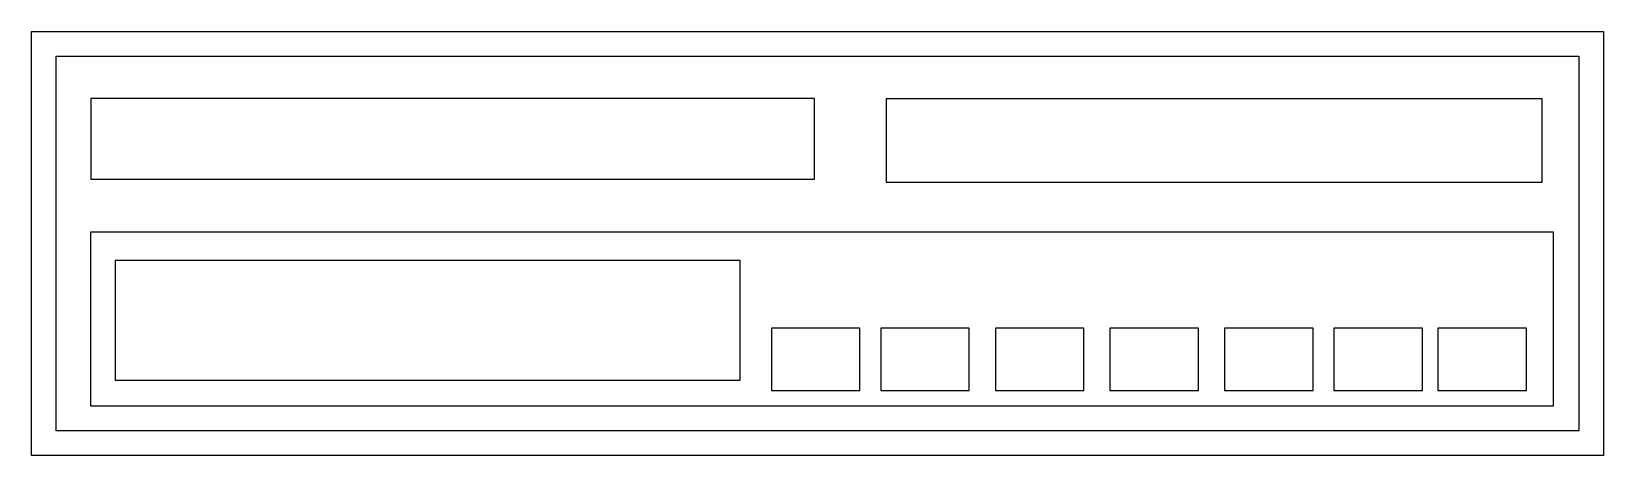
# Model space of a CAD drawing. Extents: x -21.949 to -21.313, y -0.886 to -0.714.
import ezdxf

# ---------------------------------------------------------------- set-up
doc = ezdxf.new("R2010")
doc.units = 0
doc.header["$LTSCALE"] = 0.2
doc.layers.get('0').update_dxf_attribs({"linetype": 'CONTINUOUS'})

msp = doc.modelspace()

# ---------------------------------------------------------------- linework, layer by layer
at = {"color": 0}
for points in [[(-21.94923, -0.8856), (-21.94923, -0.71423), (-21.31336, -0.71423), (-21.31336, -0.8856)], [(-21.93923, -0.8756), (-21.93923, -0.72423), (-21.32336, -0.72423), (-21.32336, -0.8756)], [(-21.9252, -0.74128), (-21.9252, -0.77394), (-21.6325, -0.77394), (-21.6325, -0.74128)], [(-21.60359, -0.7415), (-21.60359, -0.77518), (-21.33821, -0.77518), (-21.33821, -0.7415)], [(-21.92538, -0.79527), (-21.92538, -0.86551), (-21.3336, -0.86551), (-21.3336, -0.79527)], [(-21.91531, -0.80675), (-21.91531, -0.85516), (-21.66257, -0.85516), (-21.66257, -0.80675)], [(-21.64993, -0.83411), (-21.64993, -0.85937), (-21.61412, -0.85937), (-21.61412, -0.83411)], [(-21.6057, -0.83411), (-21.6057, -0.85937), (-21.56989, -0.85937), (-21.56989, -0.83411)], [(-21.55936, -0.83411), (-21.55936, -0.85937), (-21.52355, -0.85937), (-21.52355, -0.83411)], [(-21.51302, -0.83411), (-21.51302, -0.85937), (-21.47722, -0.85937), (-21.47722, -0.83411)], [(-21.46669, -0.83411), (-21.46669, -0.85937), (-21.43088, -0.85937), (-21.43088, -0.83411)], [(-21.42246, -0.83411), (-21.42246, -0.85937), (-21.38665, -0.85937), (-21.38665, -0.83411)], [(-21.38033, -0.83411), (-21.38033, -0.85937), (-21.34453, -0.85937), (-21.34453, -0.83411)]]:
    msp.add_lwpolyline(points, close=True, dxfattribs=at)

doc.saveas('drawing.dxf')
